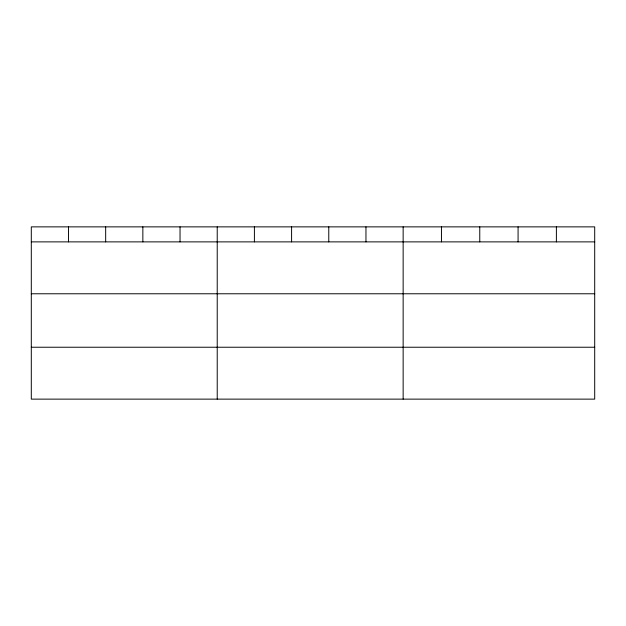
<?xml version="1.0" encoding="UTF-8"?>
<svg xmlns="http://www.w3.org/2000/svg" width="626" height="626" viewBox="0 0 626 626"><rect width="100%" height="100%" fill="white"/><g stroke="black" fill="none" stroke-linecap="round" stroke-linejoin="round"><path stroke-width="0.94" d="M594.7 241.879L594.7 399.13L31.3 399.13L31.3 226.87L594.7 226.87L594.7 241.879L31.3 241.879M31.3 293.774L594.7 293.774M31.3 347.234L594.7 347.234M556.389 226.87L556.389 241.879M518.078 226.87L518.078 241.879M479.766 226.87L479.766 241.879M441.455 226.87L441.455 241.879M403.144 226.87L403.144 399.13M365.96 226.87L365.96 241.879M328.775 226.87L328.775 241.879M291.591 226.87L291.591 241.879M254.406 226.87L254.406 241.879M217.222 226.87L217.222 399.13M180.038 226.87L180.038 241.879M142.853 226.87L142.853 241.879M105.669 226.87L105.669 241.879M68.484 226.87L68.484 241.879"/></g></svg>
